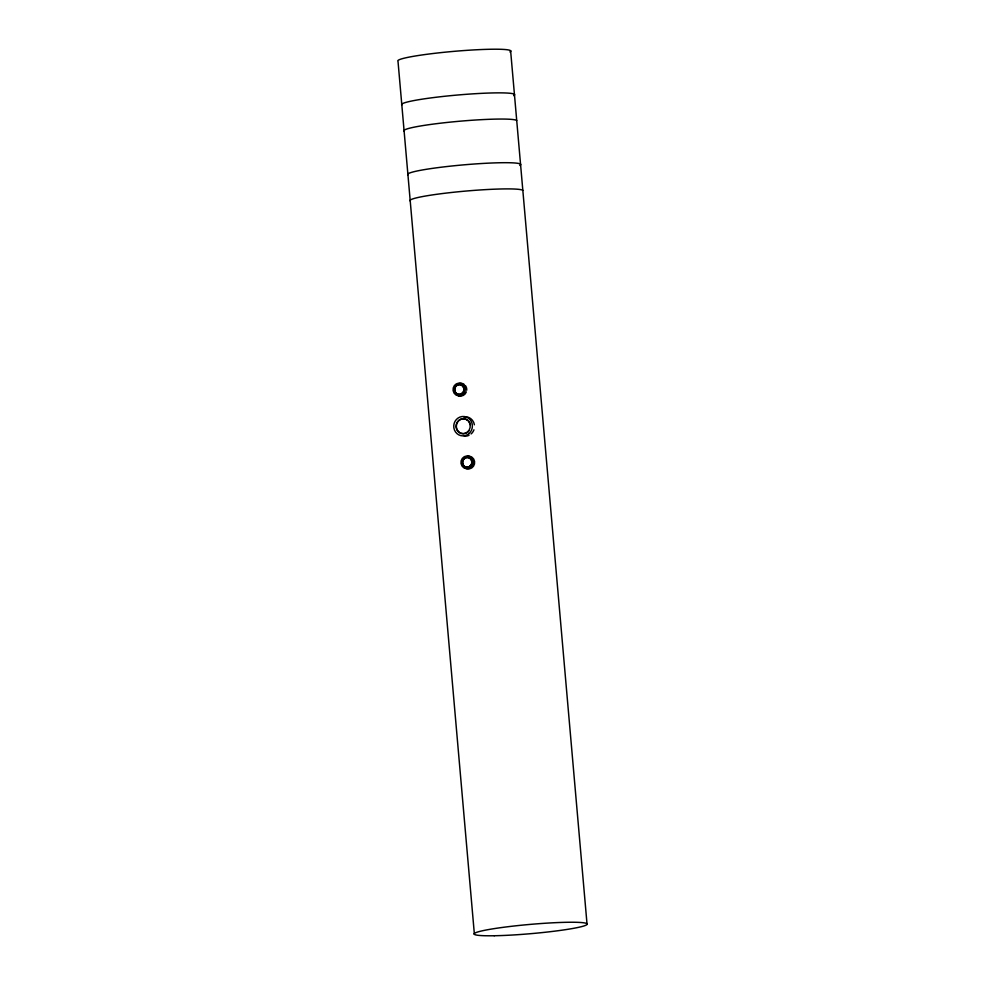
<?xml version="1.0" encoding="UTF-8"?>
<svg xmlns="http://www.w3.org/2000/svg" width="985" height="985" viewBox="0 0 985 985"><rect width="100%" height="100%" fill="white"/><g stroke="black" fill="none" stroke-linecap="round" stroke-linejoin="round"><path stroke-width="1.48" d="M510.612 50.703L586.998 923.733M474.388 934.297L398.002 61.267A56.711 4.642 -5 0 1 456.966 51.097A56.711 4.642 -5 0 1 509.922 51.971M467.518 456.227A6.415 6.156 -82.3 0 1 474.499 463.923A6.415 6.156 -82.3 0 1 464.932 467.789M459.601 383.374A6.415 6.156 -82.3 0 1 464.169 384.421M465.339 385.554A6.415 6.156 -82.3 0 1 466.718 390.245M466.348 391.882A6.415 6.156 -82.3 0 1 457.015 394.936M463.701 416.914A9.715 9.321 -82.3 0 1 474.401 424.769M473.933 429.805A9.715 9.321 -82.3 0 1 471.101 433.929M469.032 435.284A9.715 9.321 -82.3 0 1 464.28 436.133M469.168 430.519A7.486 7.092 -82.4 0 1 459.269 432.366A7.486 7.092 -82.4 0 1 457.656 421.949A7.486 7.092 -82.4 0 1 467.555 420.102M468.909 421.42A7.486 7.092 -82.4 0 1 470.411 424.929M407.938 174.764A56.711 4.642 -5 0 1 466.89 164.581A56.711 4.642 -5 0 1 519.846 165.468M404.121 131.103A56.711 4.642 -5 0 1 455.686 121.586A56.711 4.642 -5 0 1 516.719 120.539M410.228 200.952A56.711 4.642 -5 0 1 461.793 191.435A56.711 4.642 -5 0 1 522.838 190.388M401.831 104.915A56.711 4.642 -5 0 1 460.783 94.745A56.711 4.642 -5 0 1 513.739 95.631M471.002 467.259A6.415 6.156 -82.3 0 0 469.254 456.326A6.415 6.156 -82.3 0 0 461.017 463.467A6.415 6.156 -82.3 0 0 471.002 467.259M470.104 466.139A4.937 4.679 -82.4 0 0 468.798 457.717A4.937 4.679 -82.4 0 0 462.519 463.221A4.937 4.679 -82.4 0 0 470.104 466.139M470.288 466.164A4.937 4.679 -82.4 0 0 468.983 457.742A4.937 4.679 -82.4 0 0 462.704 463.245A4.937 4.679 -82.4 0 0 470.288 466.164M463.098 394.394A6.415 6.156 -82.3 0 0 461.349 383.473A6.415 6.156 -82.3 0 0 453.112 390.614A6.415 6.156 -82.3 0 0 463.098 394.394M462.187 393.274A4.937 4.679 -82.4 0 0 460.894 384.864A4.937 4.679 -82.4 0 0 454.602 390.368A4.937 4.679 -82.4 0 0 462.187 393.274M462.371 393.298A4.937 4.679 -82.4 0 0 461.066 384.876A4.937 4.679 -82.4 0 0 454.787 390.392A4.937 4.679 -82.4 0 0 462.371 393.298M468.995 433.609A9.715 9.321 -82.3 0 0 466.348 417.061A9.715 9.321 -82.3 0 0 453.863 427.884A9.715 9.321 -82.3 0 0 468.995 433.609M467.629 431.923A7.486 7.092 -82.4 0 0 465.646 419.167A7.486 7.092 -82.4 0 0 456.129 427.502A7.486 7.092 -82.4 0 0 467.629 431.923M494.224 935.75A56.711 4.642 -5 0 0 586.297 925.013A56.711 4.642 -5 0 0 511.535 926.294A56.711 4.642 -5 0 0 494.224 935.75"/></g></svg>
